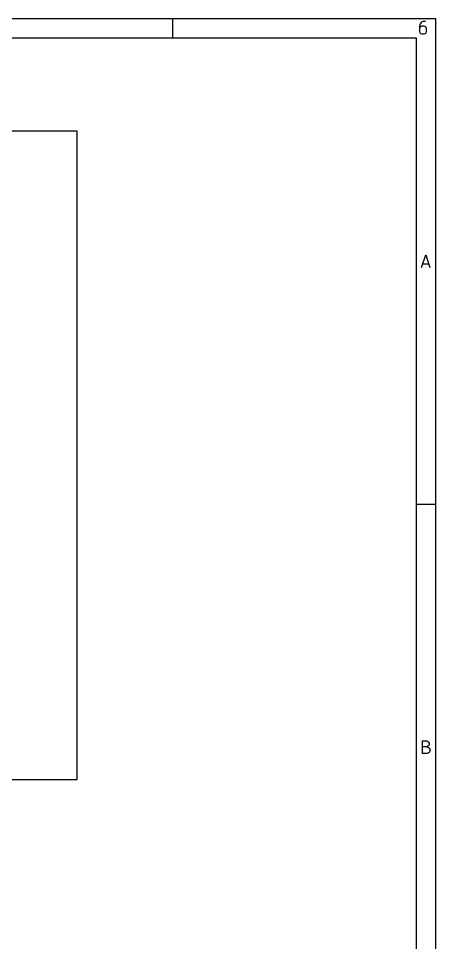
# Model space of a CAD drawing. Header units: inches. Extents: x 0.4 to 11.3, y -7.9 to -0.4.
# Drawn here: x 9.612 to 11.299, y -4.135 to -0.394 of the extents above; entities that cross this region are included whole.
import ezdxf

# ---------------------------------------------------------------- set-up
doc = ezdxf.new("R2010")
doc.units = ezdxf.units.IN
doc.header["$MEASUREMENT"] = 0
doc.layers.add('LIGHTBLUE', color=172, linetype='CONTINUOUS')
doc.layers.add('RED', color=14, linetype='CONTINUOUS')

msp = doc.modelspace()

# ---------------------------------------------------------------- linework, layer by layer
at = {"layer": 'LIGHTBLUE', "linetype": 'CONTINUOUS'}
for p, q in [((9.85, -0.85), (1.7, -0.85)), ((9.85, -3.475), (9.85, -0.85)), ((1.7, -3.475), (9.85, -3.475))]:
    msp.add_line(p, q, dxfattribs=at)
at = {"layer": 'RED', "linetype": 'CONTINUOUS'}
for p, q in [((0.3937, -0.3937), (11.2993, -0.3937)), ((10.2362, -0.4724), (10.2362, -0.3937)), ((11.2414, -0.4101), (11.2365, -0.4174)), ((11.2439, -0.4077), (11.2414, -0.4101)), ((11.2487, -0.4053), (11.2439, -0.4077)), ((11.2585, -0.4053), (11.2487, -0.4053)), ((11.2993, -0.3937), (11.2993, -7.8743)), ((11.2365, -0.4174), (11.2341, -0.4272)), ((11.2341, -0.4272), (11.2341, -0.4467)), ((11.2365, -0.4296), (11.2341, -0.4345)), ((11.2341, -0.4467), (11.2365, -0.4516)), ((11.239, -0.4272), (11.2365, -0.4296)), ((11.2439, -0.4248), (11.239, -0.4272)), ((11.2536, -0.4248), (11.2439, -0.4248)), ((11.2585, -0.4272), (11.2536, -0.4248)), ((11.2609, -0.4296), (11.2585, -0.4272)), ((11.2633, -0.4345), (11.2609, -0.4296)), ((11.2609, -0.4516), (11.2633, -0.4467)), ((11.2633, -0.4467), (11.2633, -0.4345)), ((0.4724, -0.4724), (11.2206, -0.4724)), ((11.2206, -0.4724), (11.2206, -7.7956)), ((11.2365, -0.4516), (11.239, -0.454)), ((11.239, -0.454), (11.2439, -0.4564)), ((11.2439, -0.4564), (11.2536, -0.4564)), ((11.2536, -0.4564), (11.2585, -0.454)), ((11.2585, -0.454), (11.2609, -0.4516)), ((11.2429, -1.4013), (11.2599, -1.3501)), ((11.2599, -1.3501), (11.277, -1.4013)), ((11.2477, -1.3867), (11.2721, -1.3867)), ((11.2993, -2.3622), (11.2206, -2.3622)), ((11.2465, -3.3698), (11.2465, -3.3186)), ((11.2465, -3.3186), (11.2636, -3.3186)), ((11.2636, -3.3186), (11.2685, -3.3211)), ((11.2685, -3.3211), (11.2709, -3.3235)), ((11.2709, -3.3235), (11.2733, -3.3284)), ((11.2733, -3.3284), (11.2733, -3.3333)), ((11.2636, -3.343), (11.2465, -3.343)), ((11.2685, -3.3406), (11.2636, -3.343)), ((11.2636, -3.343), (11.2709, -3.3455)), ((11.2709, -3.3381), (11.2685, -3.3406)), ((11.2733, -3.3333), (11.2709, -3.3381)), ((11.2709, -3.3455), (11.2733, -3.3479)), ((11.2733, -3.365), (11.2709, -3.3674)), ((11.2733, -3.3479), (11.2758, -3.3528)), ((11.2758, -3.3601), (11.2733, -3.365)), ((11.2758, -3.3528), (11.2758, -3.3601)), ((11.266, -3.3698), (11.2465, -3.3698)), ((11.2709, -3.3674), (11.266, -3.3698))]:
    msp.add_line(p, q, dxfattribs=at)

doc.saveas('drawing.dxf')
